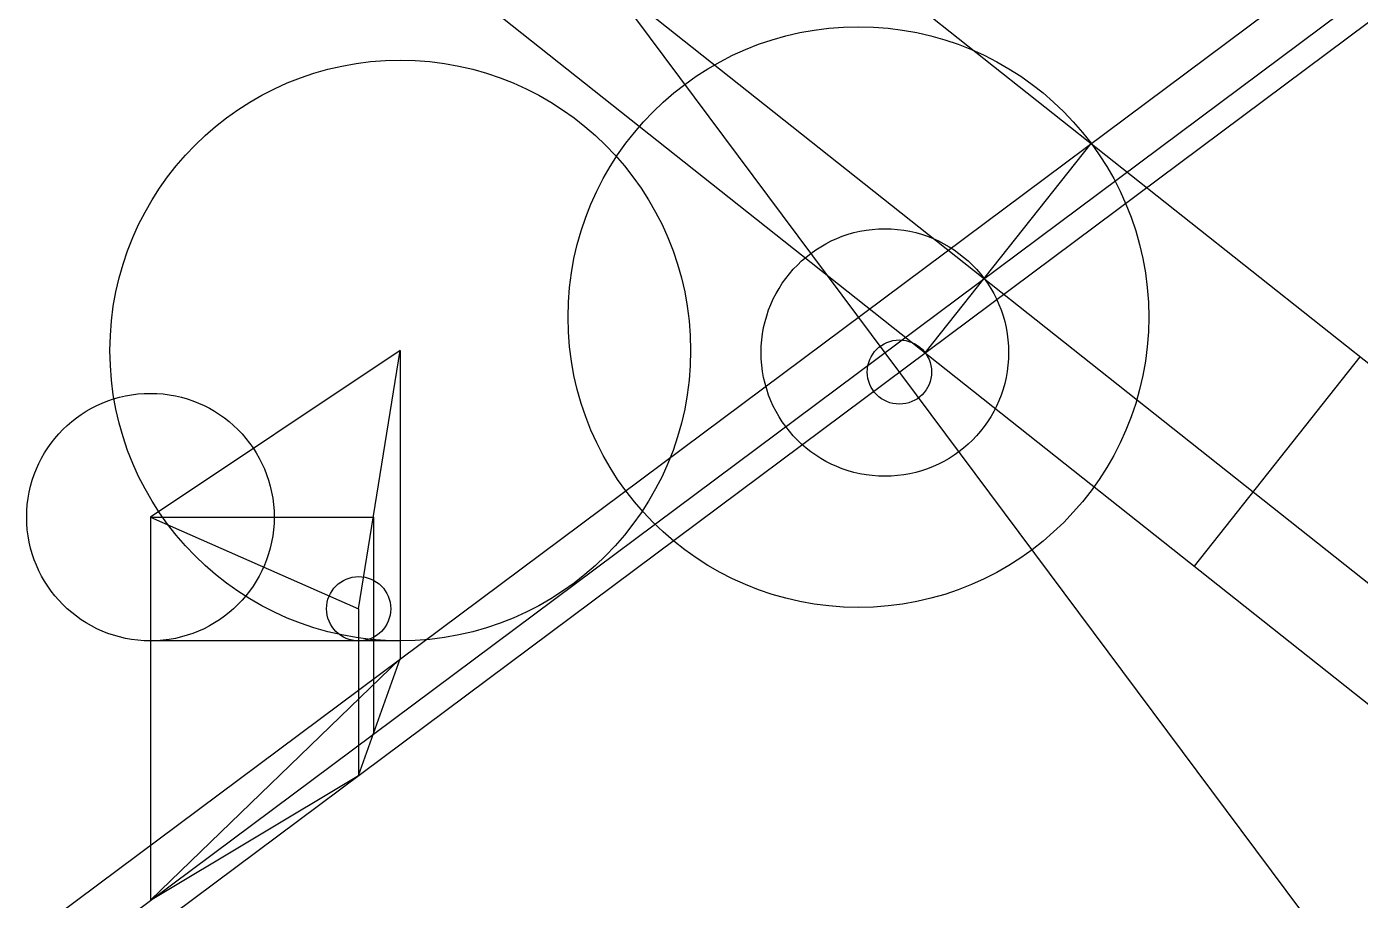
# Model space of a CAD drawing. Header units: inches. Extents: x -2.4 to 77.6, y -14.5 to 37.9.
import ezdxf

# ---------------------------------------------------------------- set-up
doc = ezdxf.new("R2010")
doc.units = ezdxf.units.IN
doc.header["$MEASUREMENT"] = 0

msp = doc.modelspace()

# ---------------------------------------------------------------- linework, layer by layer
for p, q in [((51.506, 18.361), (61.47, 30.927)), ((20, 18.5), (5, 8.5)), ((17.5, 3), (20, 18.5)), ((67.664, 5.549), (77.628, 18.116)), ((5, 8.5), (17.5, 3)), ((20, 1.072), (5, 1.072)), ((20, 0), (5, -14.5)), ((17.5, -7), (20, 0)), ((5, -14.5), (17.5, -7))]:
    msp.add_line(p, q)
at = {"color": 3}
msp.add_line((20, 18.5), (20, 0), dxfattribs=at)
at = {"color": 1}
msp.add_line((5, 8.5), (5, -14.5), dxfattribs=at)
at = {"color": 5}
for p, q in [((5, 8.5), (18.387, 8.5)), ((18.387, 8.5), (18.387, -4.516))]:
    msp.add_line(p, q, dxfattribs=at)
at = {"color": 2}
msp.add_line((17.5, 3), (17.5, -7), dxfattribs=at)
at = {"color": 3}
for p, direction in [((3.412, -12.371), (0.80162, 0.597834)), ((61.47, 30.927), (0.783576, -0.621296))]:
    msp.add_xline(p, direction, dxfattribs=at)
at = {"color": 1}
for p, direction in [((5, -14.5), (0.80162, 0.597834)), ((55.041, 22.82), (0.783576, -0.621296))]:
    msp.add_xline(p, direction, dxfattribs=at)
at = {"color": 2}
for p, direction in [((5.873, -15.671), (0.80162, 0.597834)), ((51.506, 18.361), (0.783576, -0.621296))]:
    msp.add_xline(p, direction, dxfattribs=at)
msp.add_xline((47.499, 20.508), (0.597834, -0.80162))
at = {"color": 3}
for centre in [(47.499, 20.508), (20, 18.5)]:
    msp.add_circle(centre, 17.428, dxfattribs=at)
at = {"color": 1}
for centre in [(49.087, 18.379), (5, 8.5)]:
    msp.add_circle(centre, 7.428, dxfattribs=at)
at = {"color": 2}
for centre in [(49.96, 17.208), (17.5, 3)]:
    msp.add_circle(centre, 1.928, dxfattribs=at)

doc.saveas('drawing.dxf')
